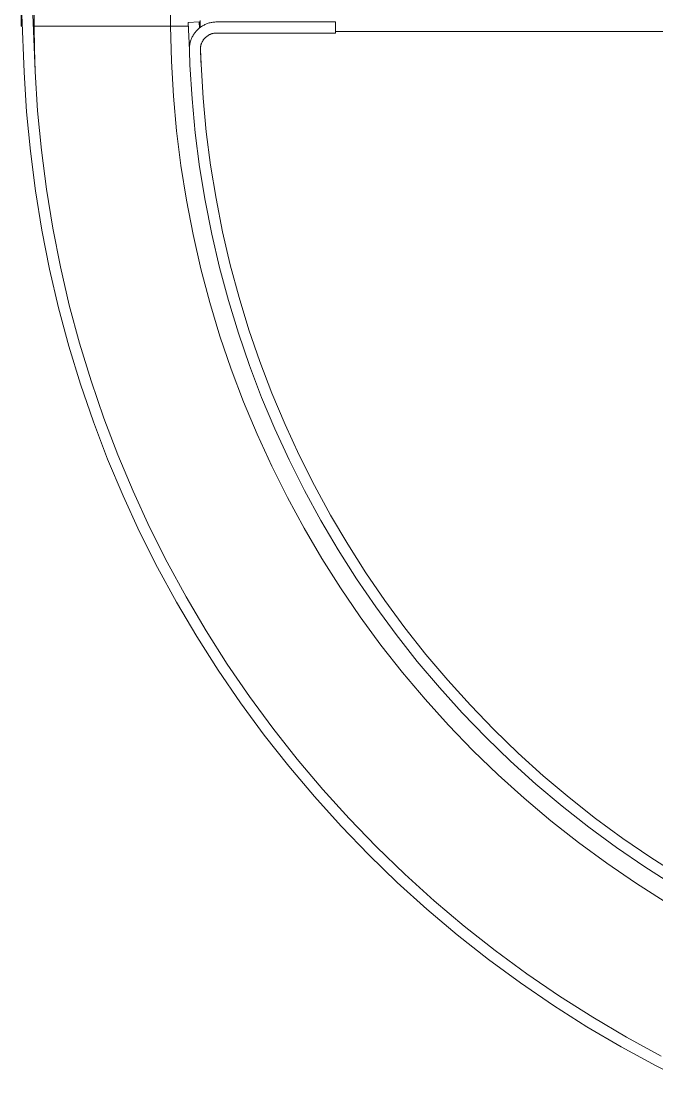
# Model space of a CAD drawing. Header units: inches. Extents: x -0.2 to 94.2, y 2.6 to 69.8.
# Drawn here: x 5.23 to 12.01, y 17.1 to 28.45 of the extents above; entities that cross this region are included whole.
import ezdxf

# ---------------------------------------------------------------- set-up
doc = ezdxf.new("R2010")
doc.units = ezdxf.units.IN
doc.layers.add('ZANO_R', color=7, linetype='Continuous', lineweight=0)

msp = doc.modelspace()

# ---------------------------------------------------------------- linework, layer by layer
at = {"layer": 'ZANO_R'}
for p, q in [((5.22978, 28.39602), (5.22978, 28.51413)), ((5.23483, 28.5152), (5.26145, 27.90554)), ((5.37945, 27.91069), (5.35283, 28.52035)), ((5.36757, 28.51413), (5.36757, 28.39602)), ((6.82427, 28.51413), (6.82427, 28.39602)), ((5.22978, 28.39602), (5.24004, 28.39602)), ((5.35826, 28.39602), (5.36757, 28.39602)), ((5.36757, 28.39602), (6.82427, 28.39602)), ((5.3712, 28.15401), (5.36771, 28.39602)), ((6.82443, 28.39602), (6.82427, 28.39602)), ((6.83277, 28.02227), (6.82443, 28.39602)), ((6.82443, 28.39602), (7.01339, 28.39602)), ((7.12968, 28.4403), (7.01168, 28.43515)), ((7.02457, 28.13983), (7.01168, 28.43515)), ((7.11599, 28.361), (7.12339, 28.36773)), ((7.12339, 28.36773), (7.13102, 28.37421)), ((7.13251, 28.37542), (7.12968, 28.4403)), ((7.13102, 28.37421), (7.13887, 28.38042)), ((7.13161, 28.39602), (7.13924, 28.39602)), ((7.13887, 28.38042), (7.14692, 28.38636)), ((7.13924, 28.3807), (7.13924, 28.45508)), ((7.14692, 28.38636), (7.15517, 28.39202)), ((7.15517, 28.39202), (7.16361, 28.39739)), ((7.16361, 28.39739), (7.17224, 28.40247)), ((7.17224, 28.40247), (7.18103, 28.40726)), ((7.18103, 28.40726), (7.18998, 28.41173)), ((7.18998, 28.41173), (7.19908, 28.4159)), ((7.19908, 28.4159), (7.20831, 28.41975)), ((7.20831, 28.41975), (7.21768, 28.42328)), ((7.21768, 28.42328), (7.22715, 28.42649)), ((7.22715, 28.42649), (7.23674, 28.42937)), ((7.23674, 28.42937), (7.24641, 28.43192)), ((7.24641, 28.43192), (7.25617, 28.43413)), ((7.25617, 28.43413), (7.266, 28.43601)), ((7.266, 28.43601), (7.27589, 28.43755)), ((7.27589, 28.43755), (7.28582, 28.43875)), ((7.28582, 28.43875), (7.29579, 28.43961)), ((7.29579, 28.43961), (7.30579, 28.44013)), ((7.30579, 28.44013), (7.31579, 28.4403)), ((7.31579, 28.4403), (8.19256, 28.4403)), ((8.58627, 28.4403), (8.19256, 28.4403)), ((8.58627, 28.32219), (8.58627, 28.4403)), ((7.04057, 28.24453), (7.04402, 28.25392)), ((7.04402, 28.25392), (7.04778, 28.26319)), ((7.04778, 28.26319), (7.05186, 28.27233)), ((7.05186, 28.27233), (7.05626, 28.28132)), ((7.05626, 28.28132), (7.06095, 28.29016)), ((7.06095, 28.29016), (7.06595, 28.29882)), ((7.06595, 28.29882), (7.07125, 28.30732)), ((7.07125, 28.30732), (7.07683, 28.31562)), ((7.07683, 28.31562), (7.0827, 28.32373)), ((7.0827, 28.32373), (7.08884, 28.33163)), ((7.08884, 28.33163), (7.09524, 28.33932)), ((7.09524, 28.33932), (7.10191, 28.34678)), ((7.10191, 28.34678), (7.10883, 28.35401)), ((7.10883, 28.35401), (7.11599, 28.361)), ((7.18085, 28.25757), (7.17719, 28.25288)), ((7.18466, 28.26214), (7.18085, 28.25757)), ((7.18862, 28.26658), (7.18466, 28.26214)), ((7.19273, 28.27088), (7.18862, 28.26658)), ((7.19699, 28.27503), (7.19273, 28.27088)), ((7.20139, 28.27904), (7.19699, 28.27503)), ((7.20593, 28.28289), (7.20139, 28.27904)), ((7.21059, 28.28659), (7.20593, 28.28289)), ((7.21538, 28.29012), (7.21059, 28.28659)), ((7.22029, 28.29348), (7.21538, 28.29012)), ((7.22531, 28.29668), (7.22029, 28.29348)), ((7.23043, 28.2997), (7.22531, 28.29668)), ((7.23566, 28.30254), (7.23043, 28.2997)), ((7.24098, 28.3052), (7.23566, 28.30254)), ((7.24639, 28.30768), (7.24098, 28.3052)), ((7.25189, 28.30997), (7.24639, 28.30768)), ((7.25745, 28.31207), (7.25189, 28.30997)), ((7.26309, 28.31398), (7.25745, 28.31207)), ((7.26879, 28.31569), (7.26309, 28.31398)), ((7.27454, 28.3172), (7.26879, 28.31569)), ((7.28034, 28.31852), (7.27454, 28.3172)), ((7.28619, 28.31964), (7.28034, 28.31852)), ((7.29207, 28.32055), (7.28619, 28.31964)), ((7.29797, 28.32127), (7.29207, 28.32055)), ((7.3039, 28.32178), (7.29797, 28.32127)), ((7.30984, 28.32209), (7.3039, 28.32178)), ((7.31579, 28.32219), (7.30984, 28.32209)), ((8.19256, 28.32219), (7.31579, 28.32219)), ((8.58627, 28.32219), (8.19256, 28.32219)), ((17.70201, 28.33697), (8.58627, 28.33697)), ((5.37939, 27.91211), (5.3712, 28.15401)), ((7.02447, 28.14625), (7.02454, 28.15626)), ((7.02473, 28.13625), (7.02447, 28.14625)), ((7.02454, 28.15626), (7.02497, 28.16626)), ((7.02497, 28.16626), (7.02573, 28.17624)), ((7.02573, 28.17624), (7.02684, 28.18618)), ((7.02684, 28.18618), (7.02829, 28.19608)), ((7.02829, 28.19608), (7.03008, 28.20593)), ((7.03008, 28.20593), (7.0322, 28.21571)), ((7.0322, 28.21571), (7.03466, 28.22541)), ((7.03466, 28.22541), (7.03745, 28.23502)), ((7.03745, 28.23502), (7.04057, 28.24453)), ((7.14262, 28.1533), (7.14257, 28.14735)), ((7.14257, 28.14735), (7.14273, 28.1414)), ((7.14287, 28.15924), (7.14262, 28.1533)), ((7.14943, 27.98797), (7.14273, 28.1414)), ((7.14332, 28.16518), (7.14287, 28.15924)), ((7.14854, 28.00881), (7.1432, 28.16374)), ((7.14398, 28.17109), (7.14332, 28.16518)), ((7.14484, 28.17698), (7.14398, 28.17109)), ((7.14591, 28.18283), (7.14484, 28.17698)), ((7.14717, 28.18865), (7.14591, 28.18283)), ((7.14863, 28.19441), (7.14717, 28.18865)), ((7.15029, 28.20013), (7.14863, 28.19441)), ((7.15215, 28.20578), (7.15029, 28.20013)), ((7.1542, 28.21137), (7.15215, 28.20578)), ((7.15644, 28.21688), (7.1542, 28.21137)), ((7.15886, 28.22231), (7.15644, 28.21688)), ((7.16147, 28.22766), (7.15886, 28.22231)), ((7.16427, 28.23291), (7.16147, 28.22766)), ((7.16724, 28.23807), (7.16427, 28.23291)), ((7.17039, 28.24312), (7.16724, 28.23807)), ((7.17371, 28.24805), (7.17039, 28.24312)), ((7.17719, 28.25288), (7.17371, 28.24805)), ((7.02473, 28.13625), (7.03143, 27.98282)), ((5.37929, 27.9144), (5.37782, 27.94944)), ((6.85378, 27.64901), (6.83277, 28.02227)), ((7.0535, 27.61846), (7.03143, 27.98282)), ((7.17125, 27.62759), (7.14943, 27.98797)), ((5.28713, 27.48156), (5.26145, 27.90554)), ((5.40489, 27.49069), (5.37945, 27.91069)), ((6.88744, 27.27668), (6.85378, 27.64901)), ((7.08783, 27.25505), (7.0535, 27.61846)), ((7.20522, 27.26814), (7.17125, 27.62759)), ((5.32709, 27.05868), (5.28713, 27.48156)), ((5.44447, 27.07177), (5.40489, 27.49069)), ((6.9337, 26.9057), (6.88744, 27.27668)), ((7.1344, 26.89301), (7.08783, 27.25505)), ((7.25128, 26.91005), (7.20522, 27.26814)), ((5.38128, 26.6374), (5.32709, 27.05868)), ((5.49815, 26.65444), (5.44447, 27.07177)), ((6.99251, 26.53651), (6.9337, 26.9057)), ((7.19315, 26.53274), (7.1344, 26.89301)), ((7.30938, 26.55371), (7.25128, 26.91005)), ((5.44964, 26.21817), (5.38128, 26.6374)), ((5.56587, 26.23915), (5.49815, 26.65444)), ((7.37947, 26.19953), (7.30938, 26.55371)), ((7.06381, 26.16952), (6.99251, 26.53651)), ((7.26401, 26.17466), (7.19315, 26.53274)), ((5.53209, 25.8015), (5.44964, 26.21817)), ((5.64755, 25.82637), (5.56587, 26.23915)), ((7.14751, 25.80517), (7.06381, 26.16952)), ((7.3469, 25.81917), (7.26401, 26.17466)), ((7.46145, 25.84792), (7.37947, 26.19953)), ((5.62854, 25.38783), (5.53209, 25.8015)), ((5.7431, 25.41659), (5.64755, 25.82637)), ((7.24352, 25.44386), (7.14751, 25.80517)), ((7.44172, 25.46667), (7.3469, 25.81917)), ((7.55524, 25.49927), (7.46145, 25.84792)), ((5.85241, 25.01026), (5.7431, 25.41659)), ((7.35172, 25.08601), (7.24352, 25.44386)), ((7.54838, 25.11757), (7.44172, 25.46667)), ((7.66074, 25.15398), (7.55524, 25.49927)), ((5.73888, 24.97766), (5.62854, 25.38783)), ((7.472, 24.73204), (7.35172, 25.08601)), ((7.66674, 24.77227), (7.54838, 25.11757)), ((7.77781, 24.81244), (7.66074, 25.15398)), ((5.86299, 24.57144), (5.73888, 24.97766)), ((5.97535, 24.60784), (5.85241, 25.01026)), ((7.79667, 24.43115), (7.66674, 24.77227)), ((7.90632, 24.47505), (7.77781, 24.81244)), ((7.6042, 24.38235), (7.472, 24.73204)), ((6.00072, 24.16963), (5.86299, 24.57144)), ((6.11179, 24.2098), (5.97535, 24.60784)), ((7.93803, 24.09461), (7.79667, 24.43115)), ((8.04614, 24.14218), (7.90632, 24.47505)), ((7.7482, 24.03734), (7.6042, 24.38235)), ((6.15192, 23.77269), (6.00072, 24.16963)), ((6.26157, 23.81659), (6.11179, 24.2098)), ((8.09066, 23.76302), (7.93803, 24.09461)), ((8.1971, 23.81421), (8.04614, 24.14218)), ((7.9038, 23.69741), (7.7482, 24.03734)), ((6.31641, 23.38107), (6.15192, 23.77269)), ((6.42452, 23.42864), (6.26157, 23.81659)), ((8.25437, 23.43677), (8.09066, 23.76302)), ((8.35903, 23.49151), (8.1971, 23.81421)), ((8.07084, 23.36296), (7.9038, 23.69741)), ((8.53175, 23.17446), (8.35903, 23.49151)), ((6.49401, 22.99523), (6.31641, 23.38107)), ((6.60045, 23.04641), (6.42452, 23.42864)), ((8.42899, 23.11622), (8.25437, 23.43677)), ((8.24913, 23.03436), (8.07084, 23.36296)), ((8.71505, 22.86341), (8.53175, 23.17446)), ((6.78917, 22.67033), (6.60045, 23.04641)), ((8.43846, 22.712), (8.24913, 23.03436)), ((8.61432, 22.80173), (8.42899, 23.11622)), ((6.68451, 22.61559), (6.49401, 22.99523)), ((8.90874, 22.55871), (8.71505, 22.86341)), ((8.63861, 22.39624), (8.43846, 22.712)), ((8.81015, 22.49368), (8.61432, 22.80173)), ((6.88771, 22.24258), (6.68451, 22.61559)), ((6.99046, 22.30083), (6.78917, 22.67033)), ((9.01624, 22.1924), (8.81015, 22.49368)), ((9.11259, 22.26072), (8.90874, 22.55871)), ((8.84935, 22.08745), (8.63861, 22.39624)), ((7.10336, 21.87664), (6.88771, 22.24258)), ((7.20409, 21.93832), (6.99046, 22.30083)), ((9.32637, 21.96977), (9.11259, 22.26072)), ((9.23238, 21.89824), (9.01624, 22.1924)), ((9.07044, 21.78598), (8.84935, 22.08745)), ((7.42982, 21.58321), (7.20409, 21.93832)), ((9.54983, 21.68619), (9.32637, 21.96977)), ((7.33123, 21.51818), (7.10336, 21.87664)), ((9.30162, 21.49219), (9.07044, 21.78598)), ((9.45831, 21.61154), (9.23238, 21.89824)), ((9.78273, 21.41031), (9.54983, 21.68619)), ((7.6674, 21.23592), (7.42982, 21.58321)), ((9.69377, 21.33261), (9.45831, 21.61154)), ((7.57105, 21.1676), (7.33123, 21.51818)), ((9.54264, 21.2064), (9.30162, 21.49219)), ((9.93851, 21.06178), (9.69377, 21.33261)), ((10.02479, 21.14243), (9.78273, 21.41031)), ((7.91654, 20.89683), (7.6674, 21.23592)), ((7.82255, 20.82531), (7.57105, 21.1676)), ((9.79321, 20.92895), (9.54264, 21.2064)), ((10.27575, 20.88287), (10.02479, 21.14243)), ((10.19223, 20.79935), (9.93851, 21.06178)), ((8.17698, 20.56634), (7.91654, 20.89683)), ((10.05304, 20.66015), (9.79321, 20.92895)), ((10.53531, 20.63191), (10.27575, 20.88287)), ((8.08545, 20.49168), (7.82255, 20.82531)), ((10.19223, 20.79935), (10.45466, 20.54562)), ((10.32183, 20.40032), (10.05304, 20.66015)), ((8.4484, 20.24481), (8.17698, 20.56634)), ((10.45466, 20.54562), (10.72549, 20.30089)), ((10.80319, 20.38985), (10.53531, 20.63191)), ((8.35945, 20.16711), (8.08545, 20.49168)), ((10.59928, 20.14976), (10.32183, 20.40032)), ((11.07907, 20.15695), (10.80319, 20.38985)), ((8.73052, 19.93262), (8.4484, 20.24481)), ((10.72549, 20.30089), (11.00442, 20.06542)), ((8.64423, 19.85196), (8.35945, 20.16711)), ((10.88507, 19.90874), (10.59928, 20.14976)), ((11.36265, 19.93348), (11.07907, 20.15695)), ((11.00442, 20.06542), (11.29112, 19.8395)), ((9.02299, 19.63011), (8.73052, 19.93262)), ((11.17887, 19.67756), (10.88507, 19.90874)), ((11.6536, 19.71971), (11.36265, 19.93348)), ((8.93948, 19.54659), (8.64423, 19.85196)), ((11.29112, 19.8395), (11.58528, 19.62336)), ((9.3255, 19.33764), (9.02299, 19.63011)), ((11.48033, 19.45647), (11.17887, 19.67756)), ((11.95159, 19.51586), (11.6536, 19.71971)), ((8.93948, 19.54659), (9.24485, 19.25135)), ((11.58528, 19.62336), (11.88656, 19.41726)), ((11.78912, 19.24573), (11.48033, 19.45647)), ((11.88656, 19.41726), (12.19462, 19.22144)), ((12.25629, 19.32217), (11.95159, 19.51586)), ((9.63769, 19.05552), (9.3255, 19.33764)), ((9.24485, 19.25135), (9.55999, 18.96657)), ((12.10488, 19.04558), (11.78912, 19.24573)), ((9.55999, 18.96657), (9.88456, 18.69257)), ((9.95922, 18.7841), (9.63769, 19.05552)), ((10.28972, 18.52366), (9.95922, 18.7841)), ((9.88456, 18.69257), (10.21819, 18.42967)), ((10.6288, 18.27452), (10.28972, 18.52366)), ((10.21819, 18.42967), (10.56048, 18.17817)), ((10.97609, 18.03694), (10.6288, 18.27452)), ((10.56048, 18.17817), (10.91106, 17.93835)), ((10.91106, 17.93835), (11.26952, 17.71048)), ((11.3312, 17.81121), (10.97609, 18.03694)), ((11.26952, 17.71048), (11.63546, 17.49483)), ((11.69371, 17.59758), (11.3312, 17.81121)), ((12.06321, 17.39629), (11.69371, 17.59758)), ((11.63546, 17.49483), (12.00847, 17.29163)), ((12.00847, 17.29163), (12.38811, 17.10113))]:
    msp.add_line(p, q, dxfattribs=at)

doc.saveas('drawing.dxf')
